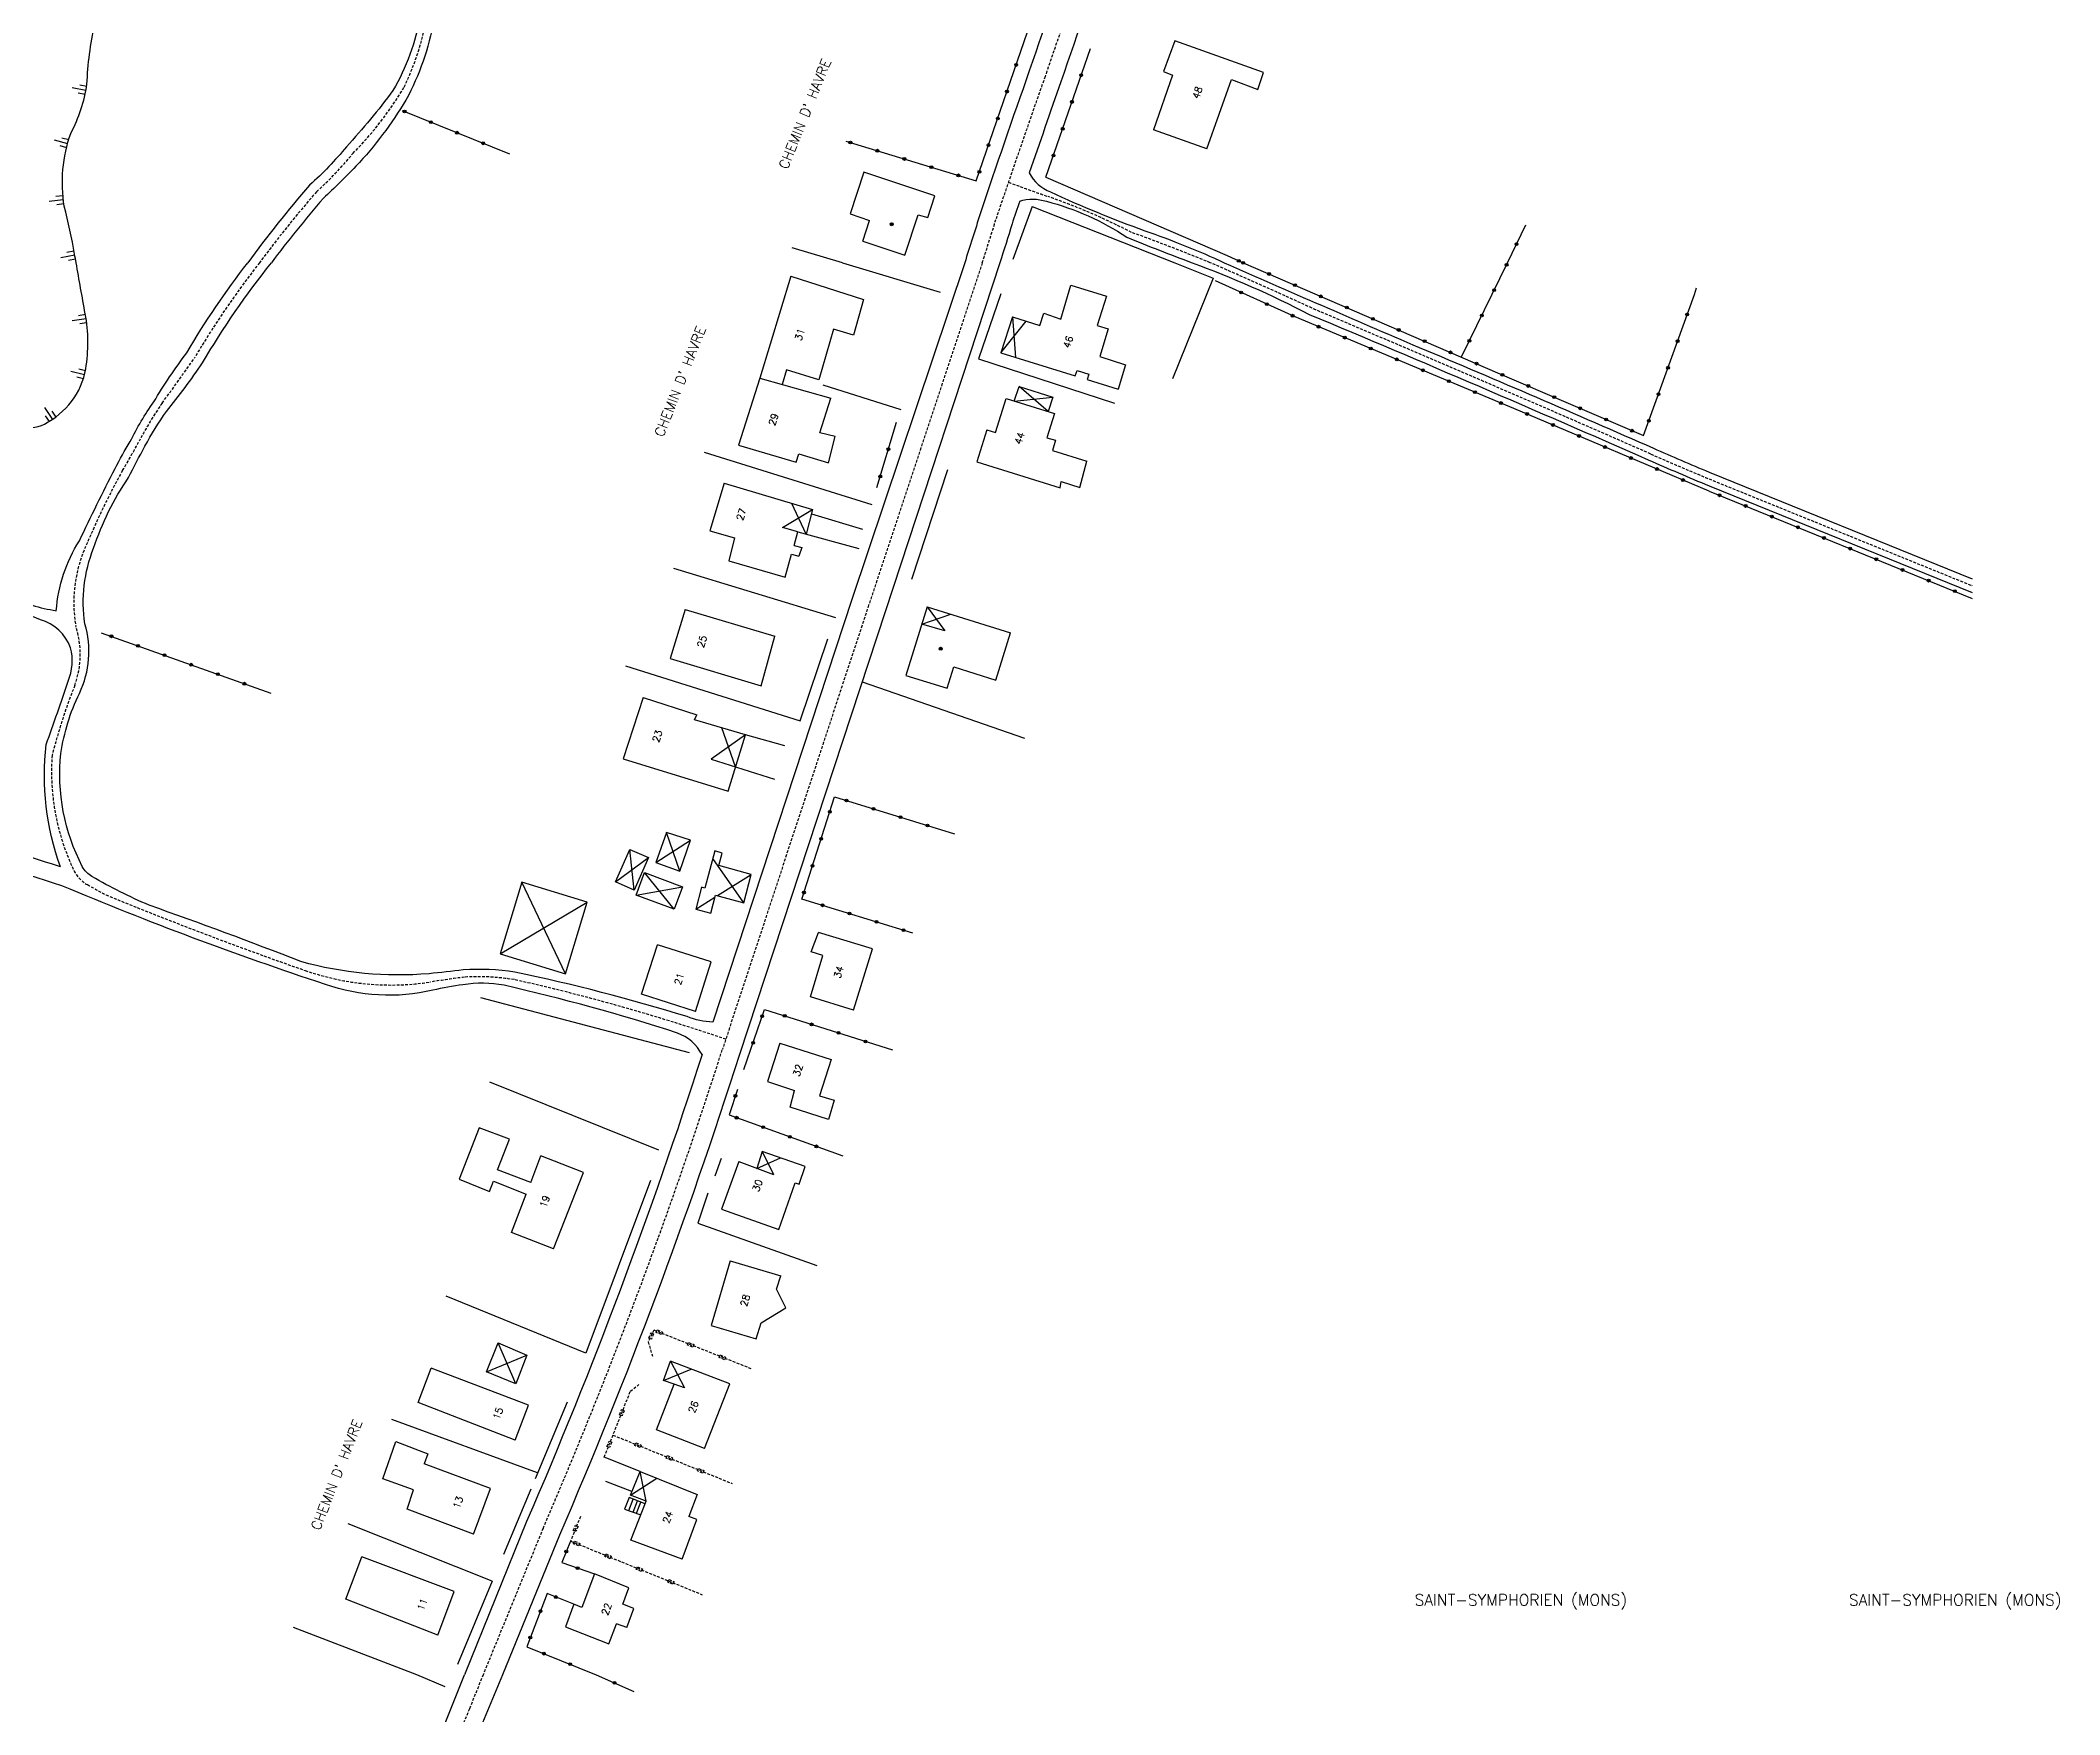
# Model space of a CAD drawing. Header units: millimetres. Extents: x 125000 to 126000, y 125000 to 126000.
# Drawn here: x 125204.6 to 125562.1, y 125492.9 to 125789.4 of the extents above; entities that cross this region are included whole.
import ezdxf
from ezdxf.enums import TextEntityAlignment as Align

# ---------------------------------------------------------------- set-up
doc = ezdxf.new("R2010")
doc.units = ezdxf.units.MM
doc.linetypes.add('DASHED', pattern=[0.75, 0.5, -0.25])
doc.layers.get('0').update_dxf_attribs({"linetype": 'CONTINUOUS'})
for name, color, linetype in [('W0001', 6, 'DASHED'), ('W0008', 7, 'CONTINUOUS'), ('W0100', 7, 'CONTINUOUS'), ('W0112', 1, 'DASHED'), ('W0211', 2, 'CONTINUOUS'), ('W0310', 3, 'CONTINUOUS'), ('W0322', 7, 'CONTINUOUS'), ('W0515', 5, 'CONTINUOUS'), ('W0980', 7, 'CONTINUOUS'), ('W0989', 7, 'CONTINUOUS'), ('W0991', 7, 'CONTINUOUS')]:
    doc.layers.add(name, color=color, linetype=linetype)
doc.styles.get("Standard").update_dxf_attribs({"font": 'romans.shx', "width": 0.85})

# ---------------------------------------------------------------- blocks, each defined once
blk = doc.blocks.new('OH01')
at = {"layer": 'W0322', "color": 0}
for radius in [0.25, 0.15]:
    blk.add_circle((0, 0), radius, dxfattribs=at)
blk = doc.blocks.new('TP15B')
at = {"color": 0}
for p, q in [((-1.44, 2.5), (-1.44, 0)), ((0, 5), (0, 0)), ((1.44, 2.5), (1.44, 0))]:
    blk.add_line(p, q, dxfattribs=at)
blk = doc.blocks.new('TP15C')
at = {"layer": 'W0211', "xscale": 0.5, "yscale": 0.5, "rotation": 359.9693661828871}
blk.add_blockref('TP15B', (0, 0), dxfattribs=at)
blk = doc.blocks.new('BB01')
at = {"layer": 'W0991', "color": 0}
for p, q in [((-0.5, 0.04), (-0.04, 0.5)), ((-0.48, -0.13), (0.13, 0.48)), ((-0.43, -0.25), (0.25, 0.43)), ((-0.36, -0.35), (0.35, 0.36)), ((-0.26, -0.43), (0.43, 0.26)), ((-0.13, -0.48), (0.48, 0.13)), ((0.03, -0.5), (0.5, -0.03)), ((0.31, -0.39), (0.39, -0.31))]:
    blk.add_line(p, q, dxfattribs=at)
blk.add_circle((0, 0), 0.5, dxfattribs=at)
blk = doc.blocks.new('OH02')
at = {"layer": 'W0112', "color": 0}
for p, q in [((-0.5, 0.25), (0.5, 0.25)), ((-0.5, -0.25), (-0.5, 0.25)), ((0.5, 0.25), (0.5, -0.25)), ((0.5, -0.25), (-0.5, -0.25))]:
    blk.add_line(p, q, dxfattribs=at)

msp = doc.modelspace()

# ---------------------------------------------------------------- linework, layer by layer
at = {"layer": 'W0001'}
for points in [[(125484.58, 126000, 0.009816), (125472.48, 125980.66, 0.00496), (125458.91, 125958.73, 0.005934), (125442.39, 125932.79, 0.03494), (125427.91, 125908.02, 0.01888), (125418.39, 125883.83, 0.006436), (125409.41, 125858.78, 0.005961), (125400.09, 125832.56, -0.008564), (125391.85, 125809.38, 0.00774), (125382.46, 125782.98, 0.004497), (125373.78, 125757.77, -0.003868), (125371.34, 125750, -0.003868)], [(125421.87, 125918.11, 0.014081), (125420.88, 125915.79, -0.003977), (125418.35, 125912.23, -0.072706), (125414.53, 125908.84, -0.118412), (125409.43, 125906.63, -0.018544), (125397.9, 125904.91, 0.045097), (125377.09, 125901.69, 0.043827), (125363.08, 125897.45, 0.064157), (125346.2, 125888, 0.013066), (125330.07, 125876.81, 0.001925), (125326.08, 125874.09, -0.022975), (125314.88, 125867.43, 0.035856), (125303.86, 125861.98, 0.080226), (125289.79, 125851.36, 0.060474), (125282.64, 125839.99, 0.037352), (125277.7, 125825.32, 0.029442), (125275.59, 125815.06, -0.035067), (125273.18, 125794.52, -0.072477), (125268.98, 125781.1, -0.060334), (125259.93, 125769.38, -0.040863), (125253.47, 125762.58, 0.018146), (125243.37, 125750, 0.018146)], [(125375.96, 125764.24, 0.004455), (125383.03, 125761.71, -0.034469), (125397.76, 125755.37, -0.010891), (125411.7, 125750, -0.016567)], [(125325.92, 125612.5, 0.027173), (125288.5, 125623.06, 0.05532), (125279.66, 125623.51, 0.004346), (125273.72, 125622.66, -0.123614), (125251.45, 125624.69, -0.013627), (125216.18, 125638.07, -0.008888), (125212.89, 125639.88, -0.144144), (125210.54, 125642.33, -0.130293), (125206.65, 125662.79, -0.03118), (125210.66, 125675.16, 0.168975), (125210.83, 125685.7, -0.153477), (125212.9, 125700.46, -0.026008), (125219.14, 125713.23, 0.01465), (125222.12, 125718.54, -0.030146), (125226.13, 125725.15, 0.008182), (125231.87, 125733.16, -0.031463), (125243.37, 125750)], [(125371.34, 125750), (125351.22, 125689.36), (125325.35, 125610.78, -0.024882), (125293.57, 125525.91), (125282.97, 125500)], [(125411.7, 125750, -0.005102), (125430.4, 125741.64, -0.003615), (125489.69, 125716.13, 0.004668), (125500, 125711.72, 0.004668)]]:
    msp.add_lwpolyline(points, format="xyb", dxfattribs=at)
for points in [[(125500, 125711.72), (125546.6, 125692.81)], [(125282.97, 125500), (125280.53, 125493.95), (125272.07, 125473.49), (125264.11, 125454.42), (125255.89, 125435.2), (125248.92, 125418.74), (125241.69, 125401.72), (125234.03, 125383.28), (125227.42, 125367.44), (125220.9, 125351.93), (125207.36, 125323.06)]]:
    msp.add_lwpolyline(points, dxfattribs=at)
at = {"layer": 'W0008'}
for points in [[(125488.21, 126000, 0.01317), (125475, 125979.11, 0.004976), (125461.42, 125957.15, 0.005957), (125444.87, 125931.17, 0.034934), (125430.6, 125906.77, 0.018852), (125421.18, 125882.82, 0.006451), (125412.2, 125857.78, 0.005967), (125402.89, 125831.61, -0.00856), (125394.62, 125808.34, 0.007745), (125385.26, 125782.01, 0.002882), (125379.66, 125765.9, 0.002882)], [(125415.68, 125915.91, -0.16385), (125416.9, 125913.84, -0.25658), (125414.02, 125909.94, -0.118892), (125409.18, 125907.73, -0.021856), (125397.39, 125906.1, 0.032459), (125376.5, 125902.87, 0.041766), (125363.08, 125898.63, 0.11912), (125345.7, 125889.1, -0.009247), (125329.94, 125878.3, 0.03099), (125325.22, 125875.15, 0.017504), (125314.46, 125868.9, 0.003113), (125303.86, 125863.45, 0.086788), (125288.52, 125852.47, 0.08557), (125281.17, 125839.99, 0.039455), (125276.45, 125825.63, 0.00673), (125273.91, 125815.15, -0.028125), (125271.81, 125793.68, -0.092402), (125266.98, 125780.47, -0.027195), (125258.77, 125770.53, -0.036388), (125252.25, 125763.74, 0.019638), (125241.28, 125750)], [(125424.39, 125915.7, 0.310444), (125422.3, 125914.89, -0.075694), (125418.62, 125910.46, -0.009005), (125414.63, 125907.52, -0.078983), (125409.17, 125905.22, -0.015061), (125397.21, 125903.75, 0.042871), (125376.53, 125899.98, 0.069421), (125364.18, 125896.47, 0.060927), (125347.7, 125887.24, 0.037584), (125331.22, 125876.03, 0.059147), (125326.42, 125872.69, -0.064234), (125316.24, 125866.51, 0.019821), (125303.96, 125860.53, 0.093862), (125291.05, 125850.26, 0.070643), (125283.46, 125838.65, 0.02175), (125278.84, 125823.87, 0.074079), (125277.27, 125814.96, -0.027118), (125274.21, 125792.96, -0.083789), (125269.28, 125778.8, -0.052796), (125260.45, 125767.07, -0.010636), (125254.68, 125761.41, 0.016626), (125245.47, 125750, 0.016626)], [(125425.83, 125910.47, 0.00161), (125425.23, 125909.27, 0.018908), (125415.61, 125884.84, 0.006421), (125406.62, 125859.77, 0.005956), (125397.28, 125833.51, -0.008568), (125389.07, 125810.42, 0.007735), (125379.66, 125783.95, 0.0045), (125370.96, 125758.67, -0.004344), (125368.22, 125750)], [(125379.66, 125765.9, 0.188925), (125383.39, 125762.55, 0.022546), (125400.12, 125755.67, -0.024455), (125414.18, 125750, -0.024455)], [(125377.96, 125760.92, 0.000723), (125376.6, 125756.86, -0.003399), (125374.45, 125750)], [(125377.96, 125760.92, -0.157128), (125382.68, 125760.87, -0.08381), (125396.94, 125754.52, 0.009044), (125408.47, 125750, 0.001022)], [(125207.39, 125688.39, -0.123819), (125211.48, 125700.76, -0.008328), (125217.81, 125713.57, -0.018146), (125220.48, 125718.32, -0.038705), (125224.65, 125725.37, -0.022727), (125230.48, 125734.04, -0.029334), (125241.28, 125750)], [(125223.83, 125636.23, -0.027287), (125213.71, 125641.31, -0.144144), (125212, 125643.09, -0.146788), (125208.21, 125663.13, -0.075769), (125211.48, 125673.74, 0.188186), (125212.45, 125686.07, -0.1313), (125214.01, 125699.48, -0.06953), (125220.18, 125711.95, -0.010522), (125223.09, 125717.51, -0.023862), (125226.88, 125723.67, 0.02517), (125233.27, 125732.28, -0.033467), (125245.47, 125750, -1.216646)], [(125374.45, 125750), (125354.21, 125688.38), (125328.35, 125609.81, -0.02487), (125296.47, 125524.69), (125286.37, 125500)], [(125408.47, 125750, -0.031456), (125429.21, 125740.86, -0.004488), (125489.24, 125715.11, 0.004863), (125500, 125710.5, 0.004863)], [(125414.18, 125750, 0.002893), (125448.66, 125735.01, -0.004502), (125490.15, 125717.16, 0.004472), (125500, 125712.93, 0.004472)], [(125208.15, 125643.06, -0.117101), (125205.61, 125664.72, 0.006484), (125209.48, 125675.9, 0.166581), (125209.92, 125681.84)], [(125321.73, 125609.78, 0.184565), (125317.36, 125613.61, 0.021857), (125286.67, 125622.07, 0.085859), (125279.4, 125622.16, 0.016377), (125274.05, 125621.19, -0.143251), (125255.03, 125622.23, -0.020379), (125208.39, 125639.7)], [(125323.61, 125615.55, -0.095057), (125319.1, 125616.51, 0.022986), (125288.58, 125624.4, 0.058483), (125279.44, 125624.77, -0.006077), (125273.39, 125624.12, -0.089329), (125250.71, 125626.25, 0.008698), (125223.83, 125636.23, -0.018579)], [(125321.73, 125609.78, -0.024325), (125290.67, 125527.13), (125279.69, 125500)], [(125286.37, 125500), (125276.97, 125477.32), (125263.32, 125444.87), (125249.78, 125413.68), (125231.93, 125370.92), (125215.52, 125331.52, 0.308836), (125216.86, 125321.85, 0.087705), (125230.9, 125311, 0.02558), (125243.63, 125305.32, -0.023397), (125257.67, 125300.72, -0.134607), (125271.94, 125293.44, -0.247979), (125275, 125283.47, -0.060684), (125270.18, 125263.69, 0.011799), (125266.29, 125250, -6.792839)], [(125215.43, 125346.18, 0.000083), (125216.88, 125349.62), (125219.93, 125356.93), (125226.89, 125373.3), (125239.11, 125402.95), (125256.85, 125444.8), (125274.59, 125487.27), (125279.69, 125500)]]:
    msp.add_lwpolyline(points, format="xyb", dxfattribs=at)
for points in [[(125368.22, 125750), (125348.23, 125690.35), (125323.61, 125615.55)], [(125500, 125712.93), (125546.6, 125694.02)], [(125500, 125710.5), (125546.6, 125691.59)]]:
    msp.add_lwpolyline(points, dxfattribs=at)
at = {"layer": 'W0100'}
for points in [[(125420.12, 125780.69), (125421.15, 125783.69), (125405.4, 125789.31), (125403.43, 125783.88), (125405.02, 125783.22), (125401.65, 125773.52)], [(125411.07, 125770.16), (125415.44, 125782.46)], [(125415.44, 125782.46), (125420.12, 125780.69)], [(125411.07, 125770.16), (125401.65, 125773.52)], [(125360, 125758.5), (125361.7, 125758), (125362.92, 125761.84), (125350.36, 125766.05), (125347.92, 125758.65), (125351.39, 125757.5)], [(125350.16, 125753.8), (125351.39, 125757.5)], [(125357.61, 125751.32), (125360, 125758.5)], [(125350.16, 125753.8), (125357.61, 125751.32)], [(125337.42, 125747.64), (125331.97, 125729.54)], [(125337.42, 125747.64), (125350.33, 125743.51)], [(125381.51, 125738.88), (125382.25, 125741.08), (125385.23, 125740.01), (125387.04, 125746.04), (125393.32, 125744.05), (125391.67, 125738.86), (125393.65, 125738.28), (125392.17, 125733.41), (125396.71, 125731.92), (125395.39, 125727.63)], [(125350.33, 125743.51), (125348.56, 125737.2), (125345.02, 125738.21), (125342.41, 125729.28), (125336.67, 125731.05), (125335.9, 125728.43)], [(125376.69, 125740.43), (125374.63, 125734.03)], [(125374.63, 125734.03), (125379.1, 125739.66)], [(125376.69, 125740.43), (125377.24, 125733.22)], [(125376.69, 125740.43), (125381.51, 125738.88)], [(125374.63, 125734.03), (125387.77, 125729.98)], [(125331.97, 125729.54), (125328.2, 125717.71)], [(125331.97, 125729.54), (125344.51, 125726)], [(125387.77, 125729.98), (125388.12, 125730.93), (125390.18, 125730.27), (125389.9, 125729.32)], [(125389.9, 125729.32), (125395.39, 125727.63)], [(125338.36, 125714.67), (125338.86, 125716.19), (125344.09, 125714.59), (125345.27, 125719.22), (125342.57, 125719.89), (125344.51, 125726)], [(125373.66, 125719.95), (125375.55, 125725.94), (125384.14, 125723.3), (125382.74, 125719.01), (125384.31, 125718.59), (125383.76, 125716.77)], [(125377, 125725.49), (125377.84, 125728.08), (125383.85, 125726.19), (125383.02, 125723.64), (125377.84, 125728.08)], [(125377, 125725.49), (125383.85, 125726.19)], [(125328.2, 125717.71), (125338.36, 125714.67)], [(125372.12, 125720.44), (125370.35, 125714.77)], [(125372.12, 125720.44), (125373.66, 125719.95)], [(125370.35, 125714.77), (125385.13, 125710.14)], [(125383.76, 125716.77), (125389.84, 125714.84)], [(125385.13, 125710.14), (125385.3, 125711.29), (125388.6, 125710.22), (125389.84, 125714.84)], [(125325.61, 125710.96), (125323.1, 125702.5)], [(125325.61, 125710.96), (125341.3, 125706.3)], [(125338.69, 125702.34), (125335.99, 125703.1), (125341.3, 125706.3), (125340.17, 125701.94), (125337.64, 125707.39)], [(125341.1, 125705.53), (125350.15, 125702.85)], [(125323.1, 125702.5), (125327.48, 125701.26)], [(125327.48, 125701.26), (125326.46, 125697.2), (125336.41, 125694.34), (125337.57, 125698.41)], [(125338.01, 125699.96), (125338.69, 125702.34), (125349.48, 125699.39)], [(125338.01, 125699.96), (125339.36, 125699.56), (125338.85, 125698.05)], [(125337.57, 125698.41), (125338.85, 125698.05)], [(125361.56, 125689.06), (125357.8, 125676.92)], [(125361.56, 125689.06), (125364.71, 125684.81), (125360.61, 125685.98), (125365.78, 125687.75)], [(125361.56, 125689.06), (125376.36, 125684.48)], [(125318.74, 125688.61), (125316.09, 125679.92)], [(125318.74, 125688.61), (125334.63, 125683.85)], [(125332.18, 125675.09), (125334.63, 125683.85)], [(125365.1, 125674.66), (125366.28, 125678.45), (125373.72, 125676.06), (125376.36, 125684.48)], [(125316.09, 125679.92), (125332.18, 125675.09)], [(125357.8, 125676.92), (125365.1, 125674.66)], [(125311.29, 125673.03), (125307.75, 125662.14)], [(125311.29, 125673.03), (125320.8, 125669.94)], [(125326.37, 125656.46), (125329.4, 125666.39), (125320.38, 125669.09), (125320.8, 125669.94)], [(125327.67, 125660.73), (125325.24, 125667.64)], [(125336.4, 125664.46), (125329.4, 125666.39), (125323.33, 125662.1), (125334.54, 125658.56)], [(125307.75, 125662.14), (125326.37, 125656.46)], [(125306.4, 125640.36), (125308.93, 125646.11), (125312.23, 125644.71), (125309.73, 125638.91), (125306.4, 125640.36), (125312.23, 125644.71)], [(125309.73, 125638.91), (125308.93, 125646.11)], [(125313.53, 125643.79), (125317.8, 125642.29), (125319.66, 125647.74), (125315.43, 125649.12), (125313.53, 125643.79), (125319.66, 125647.74)], [(125317.8, 125642.29), (125315.43, 125649.12)], [(125320.65, 125635.55), (125323.26, 125634.82), (125324.1, 125638.03), (125329.1, 125636.66), (125330.41, 125641.68), (125324.71, 125643.26), (125325.31, 125645.47), (125324, 125645.84), (125322.22, 125639.24), (125321.65, 125639.41), (125320.65, 125635.55), (125324.01, 125637.66)], [(125329.1, 125636.66), (125323.65, 125644.51)], [(125285.98, 125627.64), (125297.57, 125624.07), (125301.38, 125636.76), (125289.79, 125640.33), (125285.98, 125627.64), (125301.38, 125636.76)], [(125297.57, 125624.07), (125289.79, 125640.33)], [(125310.03, 125638.01), (125311.55, 125642.06), (125318.29, 125639.5), (125316.79, 125635.53), (125310.03, 125638.01), (125318.29, 125639.5)], [(125316.79, 125635.53), (125311.55, 125642.06)], [(125324.45, 125637.94), (125330.41, 125641.68)], [(125311.03, 125620.48), (125313.83, 125629.24)], [(125323.36, 125626.2), (125313.83, 125629.24)], [(125340.93, 125620.01), (125343.12, 125627.32), (125341.05, 125627.98), (125342.32, 125631.42)], [(125351.88, 125628.49), (125342.32, 125631.42)], [(125348.56, 125617.67), (125351.88, 125628.49)], [(125320.56, 125617.44), (125323.36, 125626.2)], [(125320.56, 125617.44), (125311.03, 125620.48)], [(125348.56, 125617.67), (125340.93, 125620.01)], [(125335.51, 125611.79), (125333.3, 125605.02)], [(125335.51, 125611.79), (125344.6, 125608.92)], [(125344.6, 125608.92), (125342.53, 125602.49), (125345.09, 125601.74), (125344.1, 125598.28), (125337.33, 125600.51), (125338.12, 125603.45)], [(125333.3, 125605.02), (125338.12, 125603.45)], [(125291.4, 125587.17), (125285.53, 125589.38), (125287.61, 125594.84), (125282.27, 125596.8), (125278.71, 125587.73), (125284.11, 125585.58), (125284.79, 125587.36), (125290.6, 125585.09)], [(125338.89, 125586.85), (125339.97, 125589.99), (125332.37, 125592.63), (125331.4, 125589.65), (125335.62, 125591.5)], [(125332.37, 125592.63), (125334.35, 125588.55)], [(125291.4, 125587.17), (125293.2, 125591.86)], [(125300.72, 125588.92), (125293.2, 125591.86)], [(125295.42, 125575.37), (125300.72, 125588.92)], [(125328.21, 125590.84), (125325.18, 125582.45)], [(125328.21, 125590.84), (125334.35, 125588.55)], [(125335.34, 125578.85), (125338.21, 125587.11)], [(125338.21, 125587.11), (125338.89, 125586.85)], [(125288, 125578.28), (125290.6, 125585.09)], [(125325.18, 125582.45), (125335.34, 125578.85)], [(125295.42, 125575.37), (125288, 125578.28)], [(125326.72, 125573.28), (125323.33, 125561.8)], [(125326.72, 125573.28), (125335.66, 125570.64)], [(125331.29, 125559.45), (125332.19, 125562.31), (125336.57, 125564.95), (125334.92, 125568.25), (125335.66, 125570.64)], [(125323.33, 125561.8), (125331.29, 125559.45)], [(125283.54, 125553.6), (125285.61, 125558.76), (125290.72, 125556.58), (125288.73, 125551.47), (125283.54, 125553.6), (125290.72, 125556.58)], [(125288.73, 125551.47), (125285.61, 125558.76)], [(125271.49, 125548.21), (125273.77, 125554.28)], [(125290.98, 125547.74), (125273.77, 125554.28)], [(125313.63, 125543.36), (125316.81, 125551.43), (125314.91, 125552.09), (125316.15, 125555.48), (125318.63, 125550.77), (125316.81, 125551.43)], [(125314.91, 125552.09), (125319.82, 125554.09)], [(125326.63, 125551.51), (125316.15, 125555.48)], [(125322.14, 125540.03), (125326.63, 125551.51)], [(125288.62, 125541.55), (125271.49, 125548.21)], [(125288.62, 125541.55), (125290.98, 125547.74)], [(125322.14, 125540.03), (125313.63, 125543.36)], [(125269.5, 125529.28), (125270.61, 125532.72), (125265.18, 125534.7), (125267.52, 125541.29), (125273.18, 125539.13), (125272.54, 125537.32)], [(125284.26, 125532.97), (125272.54, 125537.32)], [(125309.04, 125531.76), (125310.78, 125535.96), (125304.41, 125538.52)], [(125309.1, 125523.84), (125311.82, 125530.74), (125310.78, 125535.96), (125320.86, 125531.92), (125319.4, 125527.98)], [(125281.24, 125524.88), (125284.26, 125532.97)], [(125309.31, 125532.41), (125304.66, 125534.23)], [(125309.04, 125531.76), (125313.71, 125534.79)], [(125311.82, 125530.74), (125309.04, 125531.76)], [(125281.24, 125524.88), (125269.5, 125529.28)], [(125311.63, 125530.26), (125308.8, 125531.36), (125308.02, 125529.32), (125310.86, 125528.31)], [(125308.78, 125529.05), (125309.53, 125531.08)], [(125309.51, 125528.79), (125310.27, 125530.79)], [(125310.09, 125528.58), (125310.87, 125530.56)], [(125320.8, 125527.47), (125319.4, 125527.98)], [(125318.22, 125520.47), (125320.8, 125527.47)], [(125258.63, 125513.37), (125261.49, 125520.89)], [(125277.84, 125514.74), (125261.49, 125520.89)], [(125318.22, 125520.47), (125309.1, 125523.84)], [(125307.7, 125512.46), (125308.78, 125515.35), (125302.66, 125517.83), (125300.43, 125511.89), (125299.03, 125512.46), (125297.54, 125508.5), (125305.23, 125505.45), (125306.59, 125509.03)], [(125274.97, 125507.01), (125277.84, 125514.74)], [(125274.97, 125507.01), (125258.63, 125513.37)], [(125309.65, 125511.74), (125307.7, 125512.46)], [(125308.4, 125508.36), (125309.65, 125511.74)], [(125308.4, 125508.36), (125306.59, 125509.03)]]:
    msp.add_lwpolyline(points, dxfattribs=at)
at = {"layer": 'W0112'}
for points in [[(125330.44, 125554.16), (125313.17, 125561), (125312.18, 125558.94), (125312.93, 125556.38)], [(125304.41, 125538.52), (125309.04, 125550.19), (125310.53, 125551.35)], [(125305.96, 125542.42), (125327.05, 125533.85)], [(125300.19, 125528.02), (125298.46, 125523.65)], [(125298.46, 125523.65), (125321.76, 125514.16)]]:
    msp.add_lwpolyline(points, dxfattribs=at)
at = {"layer": 'W0310'}
for points in [[(125382.61, 125765.15), (125414.68, 125751.25)], [(125380.15, 125759.94), (125376.77, 125750.57)], [(125380.15, 125759.94), (125405.45, 125750)], [(125346.58, 125750), (125337.69, 125752.61)], [(125346.58, 125750), (125363.91, 125744.81)], [(125405.45, 125750), (125412.21, 125747.27), (125405, 125729.44)], [(125374.65, 125744.47), (125370.68, 125733), (125394.73, 125725.16)], [(125343.08, 125728.4), (125356.9, 125724.02)], [(125322.09, 125716.44), (125351.76, 125707.18)], [(125358.86, 125693.96), (125365.22, 125713.36)], [(125316.68, 125695.94), (125345.34, 125687.19)], [(125308.16, 125678.63), (125339.1, 125668.86), (125343.99, 125683.43)], [(125350.06, 125675.77), (125378.84, 125665.83)], [(125319.48, 125610.11), (125282.55, 125619.86)], [(125284.08, 125604.95), (125314.04, 125592.91)], [(125324.02, 125588.34), (125325.18, 125591.48)], [(125312.59, 125587.48), (125301.13, 125556.9), (125276.44, 125567.03)], [(125322.77, 125585.25), (125320.96, 125579.97), (125342.02, 125572.46)], [(125297.82, 125548.24), (125292.16, 125534.67)], [(125292.61, 125535.76), (125266.82, 125545.16)], [(125291.39, 125532.83), (125286.56, 125521.26)], [(125284.58, 125516.53), (125259.04, 125526.72)], [(125284.58, 125516.53), (125278.43, 125501.79)], [(125271.25, 125500), (125249.4, 125508.38)], [(125276.22, 125497.84), (125271.25, 125500)]]:
    msp.add_lwpolyline(points, dxfattribs=at)
at = {"layer": 'W0322'}
for points in [[(125347.2, 125771.52), (125370.27, 125764.5), (125380.59, 125794.47)], [(125382.61, 125765.15), (125390.49, 125787.91)], [(125268.61, 125776.95), (125287.61, 125769.28)], [(125464.34, 125750), (125467.56, 125756.73)], [(125414.68, 125751.25), (125417.5, 125750)], [(125417.5, 125750), (125462.56, 125730.53), (125488.42, 125719.39), (125497.43, 125744.39), (125497.76, 125745.55)], [(125456.2, 125733.33), (125464.34, 125750)], [(125500, 125709.58), (125466.55, 125723.74), (125426.72, 125740.41), (125412.6, 125746.77)], [(125352.69, 125710.21), (125356.15, 125721.75)], [(125500, 125709.58), (125546.6, 125690.57)], [(125215.36, 125684.49), (125245.4, 125673.79)], [(125359.07, 125631.32), (125339.4, 125637.34), (125345.19, 125655.42), (125366.42, 125648.9)], [(125329.15, 125607.14), (125332.78, 125617.79), (125355.42, 125610.61)], [(125327.99, 125603.64), (125326.5, 125599.1), (125346.66, 125591.84)], [(125298.46, 125523.65), (125296.89, 125519.85)], [(125296.89, 125519.85), (125302.66, 125517.83)], [(125299.03, 125512.46), (125294.32, 125514.36), (125290.68, 125504.95), (125302.99, 125500)], [(125302.99, 125500), (125309.63, 125497.03)]]:
    msp.add_lwpolyline(points, dxfattribs=at)
at = {"layer": 'W0515'}
for points in [[(125210.91, 125750, 0.001141), (125210.63, 125751.53, 0.023426), (125208.8, 125759.99, -0.124559), (125209.96, 125772.9, 0.084454), (125212.82, 125781.59, -0.041779), (125214.19, 125792.23, 0.006004), (125215.82, 125800.33, -0.238631), (125218.45, 125803.76, -0.045555), (125224.07, 125807.31, 0.214355), (125226.93, 125812, 0.026549), (125227.39, 125818.17, 0.095749), (125226.7, 125822.18, -0.043545), (125225.32, 125832.93, 0.031291), (125222, 125852.25, -0.011954), (125218.34, 125873.53, 0.018684), (125210.42, 125913.44, 0.037488), (125200.91, 125944.66, -0.027794), (125191.51, 125975.85, 0.018487), (125188.76, 125987.37, 0.027661), (125185.82, 126000)], [(125157.23, 125750, 0.058162), (125160.98, 125739.48, 0.239767), (125168.74, 125735.02, 0.102766), (125175.28, 125736.04, -0.059701), (125179.83, 125737.15, -0.153335), (125184.67, 125736.03, -0.084557), (125190.97, 125730.08, 0.032694), (125195.59, 125724.9, 0.084514), (125200.73, 125721.32, 0.234949), (125205.29, 125721.42, 0.10759), (125210.09, 125725.44, 0.124085), (125212.61, 125731.2, 0.087184), (125212.52, 125740.97, -0.002758), (125210.91, 125750, -0.780451)]]:
    msp.add_lwpolyline(points, format="xyb", dxfattribs=at)
at = {"layer": 'W0989'}
for points in [[(125151.75, 125712.13, 0.035408), (125164.17, 125705.63, 0.006758), (125175.03, 125700.4, 0.018436), (125185.03, 125696.67, -0.018933), (125191.83, 125694.13, -0.008634), (125199.02, 125690.92, 0.071925), (125207.39, 125688.39, 1.254966)], [(125209.92, 125681.84, 0.234308), (125204.58, 125686.79, 0.021973), (125193.4, 125690.81, -0.022768), (125184.65, 125694.7, 0.053974), (125174.32, 125698.86, -0.029818), (125162.49, 125703.88, 0.003546), (125150.68, 125709.65, -1.367316)], [(125208.39, 125639.7, -0.015946), (125161.95, 125656.01, -0.011208), (125143.55, 125664.95)], [(125208.15, 125643.06, -0.017917), (125163.12, 125658.78, -0.007339), (125144.37, 125667.33)]]:
    msp.add_lwpolyline(points, format="xyb", dxfattribs=at)

# ---------------------------------------------------------------- block references
at = {"layer": 'W0112'}
for p, rotation in [((125312.72, 125559.97), 68.36643070105511), ((125314.15, 125560.62), 158.3637101652326), ((125319.72, 125558.41), 158.3637101652326), ((125325.3, 125556.19), 158.3637101652326), ((125307.52, 125546.37), 68.36643070105511), ((125305.31, 125540.79), 68.36643070105511), ((125310.37, 125540.62), 337.9129543219549), ((125315.93, 125538.37), 337.9129543219549), ((125321.49, 125536.11), 337.9129543219549), ((125299.35, 125525.89), 248.3620538698911), ((125299.53, 125523.21), 337.8379265199673), ((125305.09, 125520.95), 337.8379265199673), ((125310.64, 125518.69), 337.8379265199673), ((125316.2, 125516.42), 337.8379265199673)]:
    msp.add_blockref('OH02', p, dxfattribs=dict(at, rotation=rotation))
at = {"layer": 'W0322'}
for p, rotation in [((125377.33, 125785.01), 71.0087945452535), ((125388.85, 125783.18), 70.90991997810009), ((125375.7, 125780.29), 71.0087945452535), ((125387.22, 125778.46), 70.90991997810009), ((125269.07, 125776.76), 338.0158460519856), ((125273.71, 125774.89), 338.0158460519856), ((125374.08, 125775.56), 71.0087945452535), ((125278.34, 125773.02), 338.0158460519856), ((125282.98, 125771.15), 338.0158460519856), ((125347.98, 125771.29), 343.0635372976823), ((125372.45, 125770.83), 71.0087945452535), ((125385.58, 125773.73), 70.90991997810009), ((125352.76, 125769.83), 343.0635372976823), ((125357.54, 125768.37), 343.0635372976823), ((125383.95, 125769.01), 70.90991997810009), ((125362.33, 125766.92), 343.0635372976823), ((125367.11, 125765.46), 343.0635372976823), ((125370.82, 125766.1), 71.0087945452535), ((125465.91, 125753.28), 64.45855506617704), ((125416.74, 125750.34), 336.0626041664809), ((125417.52, 125749.99), 336.6286691338571), ((125464.17, 125749.64), 63.95655803443351), ((125422.11, 125748.01), 336.6286691338571), ((125426.7, 125746.02), 336.6286691338571), ((125417.16, 125744.72), 155.7836272480484), ((125421.72, 125742.67), 155.7836272480484), ((125431.29, 125744.04), 336.6286691338571), ((125461.97, 125745.14), 63.95655803443351), ((125426.28, 125740.62), 155.7836272480484), ((125430.88, 125738.67), 157.2861611513674), ((125435.88, 125742.06), 336.6286691338571), ((125440.47, 125740.07), 336.6286691338571), ((125459.78, 125740.65), 63.95655803443351), ((125496.14, 125740.82), 70.1929718461083), ((125435.5, 125736.74), 157.2861611513674), ((125445.06, 125738.09), 336.6286691338571), ((125449.65, 125736.1), 336.6286691338571), ((125457.58, 125736.16), 63.95655803443351), ((125494.45, 125736.11), 70.1929718461083), ((125440.11, 125734.81), 157.2861611513674), ((125444.72, 125732.88), 157.2861611513674), ((125454.24, 125734.12), 336.6286691338571), ((125458.83, 125732.14), 336.6286691338571), ((125492.75, 125731.41), 70.1929718461083), ((125449.33, 125730.95), 157.2861611513674), ((125453.94, 125729.02), 157.2861611513674), ((125463.42, 125730.16), 336.6935630717887), ((125468.01, 125728.18), 336.6935630717887), ((125458.56, 125727.09), 157.2861611513674), ((125463.17, 125725.16), 157.2861611513674), ((125472.61, 125726.2), 336.6935630717887), ((125491.06, 125726.7), 70.1929718461083), ((125467.78, 125723.22), 157.0455837531625), ((125472.38, 125721.27), 157.0455837531625), ((125477.2, 125724.22), 336.6935630717887), ((125481.79, 125722.24), 336.6935630717887), ((125489.36, 125722), 70.1929718461083), ((125476.99, 125719.32), 157.0455837531625), ((125481.59, 125717.37), 157.0455837531625), ((125486.38, 125720.26), 336.6935630717887), ((125354.71, 125716.96), 73.32055287492581), ((125486.19, 125715.42), 157.0455837531625), ((125353.28, 125712.17), 73.32055287492581), ((125490.8, 125713.47), 157.0455837531625), ((125495.4, 125711.52), 157.0455837531625), ((125501.85, 125708.82), 337.8085870013976), ((125506.48, 125706.93), 337.8085870013976), ((125511.11, 125705.05), 337.8085870013976), ((125515.73, 125703.16), 337.8085870013976), ((125520.36, 125701.27), 337.8085870013976), ((125524.99, 125699.38), 337.8085870013976), ((125529.62, 125697.49), 337.8085870013976), ((125534.25, 125695.6), 337.8085870013976), ((125538.88, 125693.71), 337.8085870013976), ((125543.51, 125691.83), 337.8085870013976), ((125217.14, 125683.85), 340.3906818561617), ((125221.85, 125682.18), 340.3906818561617), ((125226.56, 125680.5), 340.3906818561617), ((125231.27, 125678.82), 340.3906818561617), ((125235.98, 125677.14), 340.3906818561617), ((125240.69, 125675.46), 340.3906818561617), ((125344.34, 125652.76), 72.2547001656393), ((125347.3, 125654.77), 342.9319196950009), ((125352.08, 125653.3), 342.9319196950009), ((125356.86, 125651.83), 342.9319196950009), ((125361.64, 125650.36), 342.9319196950009), ((125342.81, 125648), 72.2547001656393), ((125341.29, 125643.24), 72.2547001656393), ((125339.76, 125638.47), 72.2547001656393), ((125343.05, 125636.23), 162.9669807891251), ((125347.83, 125634.76), 162.9669807891251), ((125352.61, 125633.3), 162.9669807891251), ((125357.39, 125631.83), 162.9669807891251), ((125332.38, 125616.61), 71.14558095897785), ((125336.36, 125616.66), 342.4039001952837), ((125341.12, 125615.14), 342.4039001952837), ((125345.89, 125613.63), 342.4039001952837), ((125330.76, 125611.87), 71.14558095897785), ((125350.66, 125612.12), 342.4039001952837), ((125327.62, 125602.5), 251.8581478173494), ((125327.85, 125598.62), 340.1894376362183), ((125332.55, 125596.93), 340.1894376362183), ((125337.25, 125595.23), 340.1894376362183), ((125341.96, 125593.54), 340.1894376362183), ((125297.69, 125521.8), 247.5333741808648), ((125299.7, 125518.87), 340.6820131424562), ((125295.85, 125513.75), 158.0489444172332), ((125293.11, 125511.23), 248.8724342638179), ((125291.31, 125506.57), 248.8724342638179), ((125293.72, 125503.73), 338.0740999820684), ((125298.36, 125501.87), 338.0740999820684), ((125306.23, 125498.56), 335.9297609122272)]:
    msp.add_blockref('OH01', p, dxfattribs=dict(at, rotation=rotation))
at = {"layer": 'W0515'}
for p, rotation in [((125212.64, 125780.53), 79.1581180557084), ((125209.4, 125771.1), 74.74592508350538), ((125208.63, 125761.19), 96.43625065017984), ((125210.65, 125751.4), 100.510289518419), ((125212.66, 125740.15), 98.77255315924016), ((125212.4, 125730.21), 76.04216066995508), ((125206.71, 125722.27), 34.10081099421026)]:
    msp.add_blockref('TP15C', p, dxfattribs=dict(at, rotation=rotation))
at = {"layer": 'W0991', "yscale": 0.5, "zscale": 0.5}
for p, xscale, rotation in [((125355.3, 125756.83), 0.4999999999999997, 341.585328056508), ((125363.98, 125681.66), 0.5, 72.80501376960864)]:
    msp.add_blockref('BB01', p, dxfattribs=dict(at, xscale=xscale, rotation=rotation))

# ---------------------------------------------------------------- texts
at = {"layer": 'W0980'}
for p in [(125466.7, 125513.09), (125543.6, 125513.09)]:
    msp.add_text('SAINT-SYMPHORIEN (MONS)', height=2, dxfattribs=at).set_placement(p, align=Align.MIDDLE)
at = {"layer": 'W0989'}
for rotation, p in [(68.0765, (125339.92, 125776.36)), (68.5718, (125317.83, 125728.99)), (68.5718, (125257.02, 125535.4))]:
    msp.add_text("CHEMIN D' HAVRE", height=1.75, rotation=rotation, dxfattribs=at).set_placement(p, align=Align.MIDDLE)
at = {"layer": 'W0991'}
for s, rotation, p in [('48', 70.3946, (125409.43, 125780.13)), ('31', 73.2394, (125339.01, 125737.29)), ('46', 72.1401, (125386.55, 125735.97)), ('29', 72.3123, (125334.37, 125722.26)), ('44', 72.6691, (125377.95, 125718.92)), ('27', 73.5112, (125328.67, 125705.45)), ('25', 73.015, (125321.72, 125682.95)), ('23', 72.011, (125313.8, 125666.19)), ('34', 72.9605, (125345.92, 125624.4)), ('21', 72.2707, (125317.67, 125623.19)), ('32', 71.9196, (125338.68, 125607.01)), ('30', 70.1974, (125331.54, 125586.61)), ('19', 68.6064, (125293.88, 125583.79)), ('28', 73.5523, (125329.34, 125566.27)), ('15', 69.123, (125285.59, 125546.25)), ('26', 68.6203, (125320.2, 125547.41)), ('13', 69.5361, (125278.53, 125530.5)), ('24', 69.7532, (125315.65, 125527.88)), ('11', 69.6015, (125272.19, 125512.44)), ('22', 69.6954, (125304.81, 125511.61))]:
    msp.add_text(s, height=1.25, rotation=rotation, dxfattribs=at).set_placement(p, align=Align.MIDDLE)

doc.saveas('drawing.dxf')
